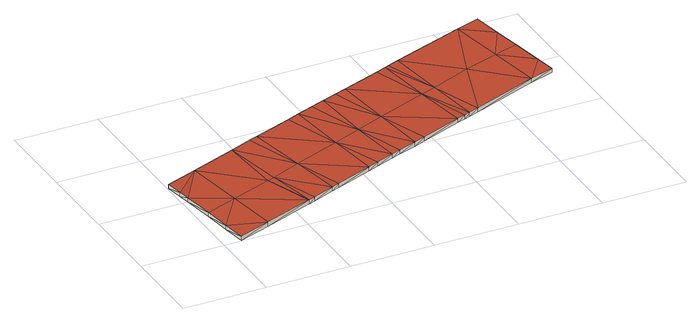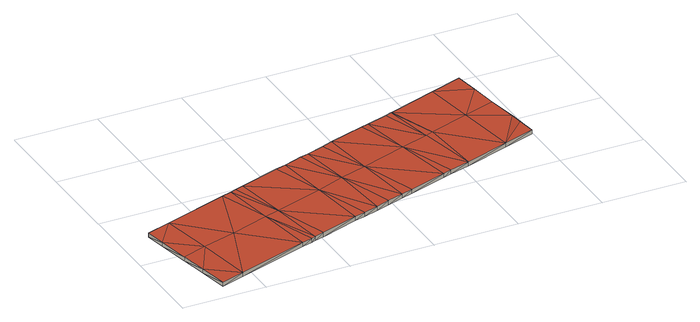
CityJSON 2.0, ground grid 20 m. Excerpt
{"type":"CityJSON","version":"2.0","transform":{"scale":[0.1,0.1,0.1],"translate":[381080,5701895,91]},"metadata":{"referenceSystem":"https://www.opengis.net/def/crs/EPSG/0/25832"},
"CityObjects":{
"building1":{"type":"Building","attributes":{"Geometrietyp2DReferenz":"3000","Gemeindeschluessel":"05911000","function":"53001_1800","roofType":"9999","measuredHeight":1},"geometry":[{"type":"Solid","lod":"2","boundaries":[[[[0,1,2]],[[1,3,2]],[[4,5,0]],[[5,1,0]],[[6,7,4]],[[7,5,4]],[[8,9,6]],[[9,7,6]],[[10,11,8]],[[11,9,8]],[[12,13,10]],[[13,11,10]],[[14,15,12]],[[15,13,12]],[[16,17,14]],[[17,15,14]],[[18,19,16]],[[19,17,16]],[[20,21,18]],[[21,19,18]],[[22,23,20]],[[23,21,20]],[[24,25,22]],[[25,23,22]],[[26,27,24]],[[27,25,24]],[[28,29,26]],[[29,27,26]],[[30,31,28]],[[31,29,28]],[[32,33,30]],[[33,31,30]],[[34,35,32]],[[35,33,32]],[[36,37,34]],[[37,35,34]],[[38,39,36]],[[39,37,36]],[[40,41,38]],[[41,39,38]],[[42,43,40]],[[43,41,40]],[[44,45,42]],[[45,43,42]],[[46,47,44]],[[47,45,44]],[[48,49,46]],[[49,47,46]],[[50,51,48]],[[51,49,48]],[[52,53,50]],[[53,51,50]],[[54,55,52]],[[55,53,52]],[[56,57,54]],[[57,55,54]],[[58,59,56]],[[59,57,56]],[[60,61,58]],[[61,59,58]],[[62,63,60]],[[63,61,60]],[[64,65,62]],[[65,63,62]],[[66,67,64]],[[67,65,64]],[[68,69,66]],[[69,67,66]],[[70,71,68]],[[71,69,68]],[[72,73,70]],[[73,71,70]],[[74,75,72]],[[75,73,72]],[[76,77,74]],[[77,75,74]],[[78,79,76]],[[79,77,76]],[[80,81,78]],[[81,79,78]],[[82,83,80]],[[83,81,80]],[[84,85,82]],[[85,83,82]],[[2,3,84]],[[3,85,84]],[[1,86,3]],[[7,87,86]],[[7,86,1]],[[7,1,5]],[[9,88,87]],[[9,87,7]],[[13,89,11]],[[11,89,88]],[[11,88,9]],[[13,15,89]],[[17,90,15]],[[15,90,89]],[[21,91,19]],[[19,91,90]],[[19,90,17]],[[21,23,91]],[[25,92,23]],[[23,92,91]],[[29,93,27]],[[27,93,92]],[[27,92,25]],[[33,94,31]],[[31,94,93]],[[31,93,29]],[[37,95,35]],[[35,95,94]],[[35,94,33]],[[41,43,39]],[[39,43,96]],[[39,96,37]],[[37,96,95]],[[45,96,43]],[[86,85,3]],[[87,79,81]],[[87,81,86]],[[86,81,85]],[[85,81,83]],[[88,77,79]],[[88,79,87]],[[77,88,75]],[[89,73,75]],[[89,75,88]],[[69,71,90]],[[90,71,89]],[[89,71,73]],[[91,65,67]],[[91,67,90]],[[90,67,69]],[[57,59,93]],[[92,61,63]],[[92,63,91]],[[91,63,65]],[[93,59,92]],[[92,59,61]],[[94,55,93]],[[93,55,57]],[[94,95,55]],[[49,51,53]],[[49,53,47]],[[47,53,96]],[[96,53,95]],[[95,53,55]],[[96,45,47]],[[97,2,84]],[[98,80,78]],[[98,97,80]],[[97,84,80]],[[84,82,80]],[[99,78,76]],[[99,98,78]],[[76,74,99]],[[100,74,72]],[[100,99,74]],[[68,101,70]],[[101,100,70]],[[100,72,70]],[[102,66,64]],[[102,101,66]],[[101,68,66]],[[103,62,60]],[[103,102,62]],[[102,64,62]],[[56,104,58]],[[104,103,58]],[[103,60,58]],[[105,104,54]],[[104,56,54]],[[105,54,106]],[[48,52,50]],[[48,46,52]],[[46,107,52]],[[107,106,52]],[[106,54,52]],[[107,46,44]],[[0,2,97]],[[6,97,98]],[[6,0,97]],[[6,4,0]],[[8,98,99]],[[8,6,98]],[[12,10,100]],[[10,99,100]],[[10,8,99]],[[12,100,14]],[[16,14,101]],[[14,100,101]],[[20,18,102]],[[18,101,102]],[[18,16,101]],[[20,102,22]],[[24,22,103]],[[22,102,103]],[[28,26,104]],[[26,103,104]],[[26,24,103]],[[32,30,105]],[[30,104,105]],[[30,28,104]],[[36,34,106]],[[34,105,106]],[[34,32,105]],[[40,38,42]],[[38,107,42]],[[38,36,107]],[[36,106,107]],[[44,42,107]]]],"semantics":{"surfaces":[{"type":"WallSurface"},{"type":"GroundSurface"},{"type":"RoofSurface"}],"values":[[0,0,0,0,0,0,0,0,0,0,0,0,0,0,0,0,0,0,0,0,0,0,0,0,0,0,0,0,0,0,0,0,0,0,0,0,0,0,0,0,0,0,0,0,0,0,0,0,0,0,0,0,0,0,0,0,0,0,0,0,0,0,0,0,0,0,0,0,0,0,0,0,0,0,0,0,0,0,0,0,0,0,0,0,0,0,1,1,1,1,1,1,1,1,1,1,1,1,1,1,1,1,1,1,1,1,1,1,1,1,1,1,1,1,1,1,1,1,1,1,1,1,1,1,1,1,1,1,1,1,1,1,1,1,1,1,1,1,1,1,1,1,1,1,1,1,1,1,1,2,2,2,2,2,2,2,2,2,2,2,2,2,2,2,2,2,2,2,2,2,2,2,2,2,2,2,2,2,2,2,2,2,2,2,2,2,2,2,2,2,2,2,2,2,2,2,2,2,2,2,2,2,2,2,2,2,2,2,2,2,2,2]]}}]}
},
"vertices":[
[932,369,27],[932,369,17],[918,445,27],[918,445,17],[941,320,27],[941,320,17],[883,301,27],[883,301,17],[727,245,24],[727,245,14],[703,237,23],[703,237,13],[690,232,23],[690,232,13],[669,225,23],[669,225,13],[572,190,21],[572,190,11],[545,181,20],[545,181,10],[502,166,20],[502,166,10],[480,159,19],[480,159,9],[438,144,18],[438,144,8],[412,134,18],[412,134,8],[324,103,16],[324,103,6],[306,97,15],[306,97,5],[255,79,13],[255,79,3],[239,73,13],[239,73,3],[238,73,13],[238,73,3],[118,30,12],[118,30,2],[42,3,11],[42,3,1],[33,60,11],[33,60,1],[24,125,11],[24,125,1],[13,199,12],[13,199,2],[8,228,11],[8,228,1],[2,270,11],[2,270,1],[78,297,12],[78,297,2],[187,336,14],[187,336,4],[237,353,16],[237,353,6],[257,360,16],[257,360,6],[349,392,18],[349,392,8],[377,402,19],[377,402,9],[417,416,20],[417,416,10],[449,427,20],[449,427,10],[485,439,21],[485,439,11],[512,448,22],[512,448,12],[605,480,23],[605,480,13],[627,488,24],[627,488,14],[638,492,24],[638,492,14],[664,501,25],[664,501,15],[837,561,27],[837,561,17],[894,580,27],[894,580,17],[906,509,27],[906,509,17],[860,426,17],[778,401,16],[684,365,14],[648,353,13],[529,310,11],[462,284,10],[395,260,8],[284,219,6],[215,193,3],[197,187,3],[100,152,2],[860,426,27],[778,401,26],[684,365,24],[648,353,23],[529,310,21],[462,284,20],[395,260,18],[284,219,16],[215,193,13],[197,187,13],[100,152,12]
]}
